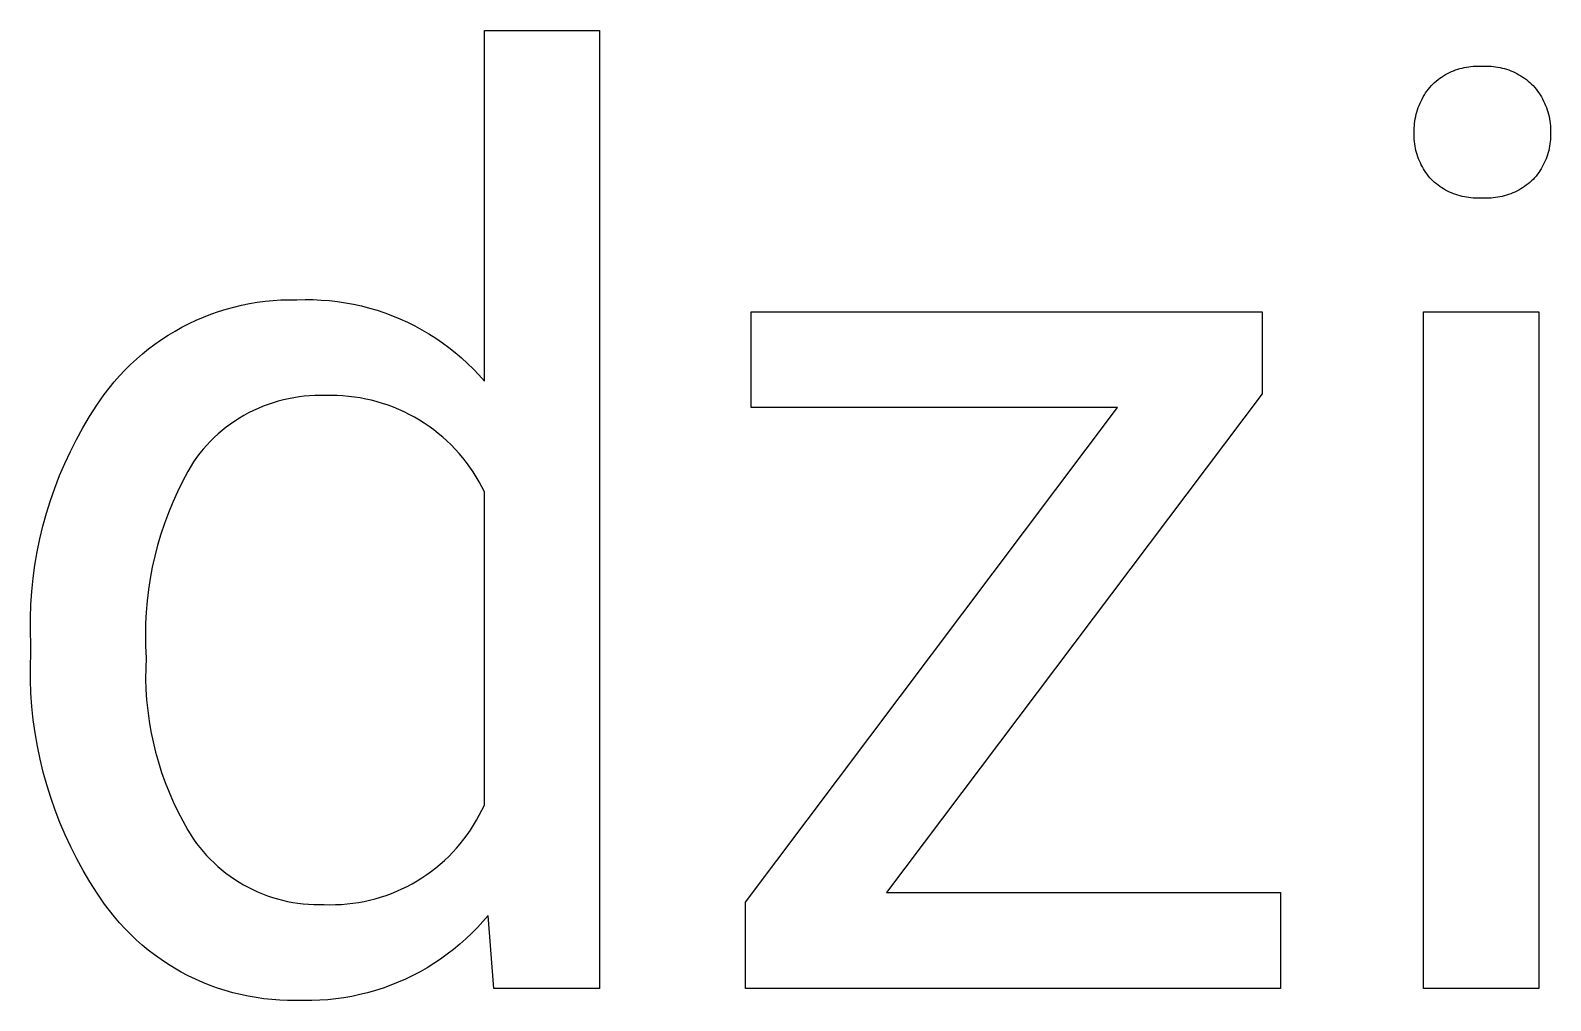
# Model space of a CAD drawing. Header units: millimetres. Extents: x 1102 to 5170, y 19 to 2862.
# Drawn here: x 3876.48 to 3921.93, y 199.08 to 228.1 of the extents above; entities that cross this region are included whole.
import ezdxf

# ---------------------------------------------------------------- set-up
doc = ezdxf.new("R2010")
doc.units = ezdxf.units.MM
doc.header["$MEASUREMENT"] = 0
doc.layers.add('Domyślny', color=7, linetype='Continuous', true_color=0x000000)

msp = doc.modelspace()

# ---------------------------------------------------------------- linework, layer by layer
at = {"layer": 'Domyślny'}
for p, q in [((3890.053, 217.612), (3890.053, 228.097)), ((3890.053, 228.097), (3893.5, 228.097)), ((3893.5, 228.097), (3893.5, 199.45)), ((3918.727, 226.74), (3918.784, 226.774)), ((3918.784, 226.774), (3918.843, 226.806)), ((3918.843, 226.806), (3918.903, 226.836)), ((3918.903, 226.836), (3918.964, 226.864)), ((3918.964, 226.864), (3919.025, 226.89)), ((3919.025, 226.89), (3919.088, 226.914)), ((3919.088, 226.914), (3919.151, 226.936)), ((3919.151, 226.936), (3919.216, 226.955)), ((3919.216, 226.955), (3919.28, 226.972)), ((3919.28, 226.972), (3919.346, 226.987)), ((3919.346, 226.987), (3919.412, 227)), ((3919.412, 227), (3919.478, 227.01)), ((3919.478, 227.01), (3919.544, 227.018)), ((3919.544, 227.018), (3919.611, 227.024)), ((3919.611, 227.024), (3919.678, 227.027)), ((3919.678, 227.027), (3919.745, 227.028)), ((3919.745, 227.028), (3919.812, 227.027)), ((3919.812, 227.027), (3919.879, 227.023)), ((3919.879, 227.023), (3919.946, 227.026)), ((3919.946, 227.026), (3920.014, 227.028)), ((3920.014, 227.028), (3920.081, 227.027)), ((3920.081, 227.027), (3920.148, 227.023)), ((3920.148, 227.023), (3920.215, 227.017)), ((3920.215, 227.017), (3920.282, 227.009)), ((3920.282, 227.009), (3920.349, 226.999)), ((3920.349, 226.999), (3920.415, 226.986)), ((3920.415, 226.986), (3920.48, 226.972)), ((3920.48, 226.972), (3920.546, 226.954)), ((3920.546, 226.954), (3920.61, 226.935)), ((3920.61, 226.935), (3920.674, 226.913)), ((3920.674, 226.913), (3920.737, 226.89)), ((3920.737, 226.89), (3920.799, 226.864)), ((3920.799, 226.864), (3920.86, 226.836)), ((3920.86, 226.836), (3920.92, 226.805)), ((3920.92, 226.805), (3920.979, 226.773)), ((3920.979, 226.773), (3921.037, 226.739)), ((3918.231, 226.282), (3918.273, 226.339)), ((3918.273, 226.339), (3918.316, 226.393)), ((3918.316, 226.393), (3918.362, 226.447)), ((3918.362, 226.447), (3918.409, 226.494)), ((3918.409, 226.494), (3918.458, 226.539)), ((3918.458, 226.539), (3918.509, 226.583)), ((3918.509, 226.583), (3918.561, 226.625)), ((3918.561, 226.625), (3918.615, 226.665)), ((3918.615, 226.665), (3918.67, 226.703)), ((3918.67, 226.703), (3918.727, 226.74)), ((3921.037, 226.739), (3921.094, 226.703)), ((3921.094, 226.703), (3921.149, 226.665)), ((3921.149, 226.665), (3921.204, 226.625)), ((3921.204, 226.625), (3921.256, 226.583)), ((3921.256, 226.583), (3921.307, 226.539)), ((3921.307, 226.539), (3921.357, 226.494)), ((3921.357, 226.494), (3921.405, 226.447)), ((3921.405, 226.447), (3921.451, 226.394)), ((3921.451, 226.394), (3921.495, 226.339)), ((3921.495, 226.339), (3921.538, 226.283)), ((3917.996, 225.854), (3918.024, 225.918)), ((3918.024, 225.918), (3918.053, 225.982)), ((3918.053, 225.982), (3918.084, 226.044)), ((3918.084, 226.044), (3918.118, 226.106)), ((3918.118, 226.106), (3918.154, 226.166)), ((3918.154, 226.166), (3918.191, 226.225)), ((3918.191, 226.225), (3918.231, 226.282)), ((3921.538, 226.283), (3921.578, 226.226)), ((3921.578, 226.226), (3921.616, 226.167)), ((3921.616, 226.167), (3921.652, 226.107)), ((3921.652, 226.107), (3921.686, 226.046)), ((3921.686, 226.046), (3921.718, 225.983)), ((3921.718, 225.983), (3921.748, 225.92)), ((3921.748, 225.92), (3921.776, 225.855)), ((3921.776, 225.855), (3921.801, 225.79)), ((3917.87, 225.382), (3917.881, 225.451)), ((3917.881, 225.451), (3917.894, 225.52)), ((3917.894, 225.52), (3917.91, 225.588)), ((3917.91, 225.588), (3917.928, 225.656)), ((3917.928, 225.656), (3917.949, 225.723)), ((3917.949, 225.723), (3917.971, 225.789)), ((3917.971, 225.789), (3917.996, 225.854)), ((3921.801, 225.79), (3921.824, 225.724)), ((3921.824, 225.724), (3921.845, 225.657)), ((3921.845, 225.657), (3921.863, 225.589)), ((3921.863, 225.589), (3921.88, 225.521)), ((3921.88, 225.521), (3921.893, 225.452)), ((3921.893, 225.452), (3921.905, 225.383)), ((3917.849, 225.104), (3917.85, 225.174)), ((3917.85, 225.034), (3917.849, 225.104)), ((3917.849, 224.968), (3917.85, 225.034)), ((3917.85, 224.901), (3917.849, 224.968)), ((3917.85, 225.174), (3917.855, 225.243)), ((3917.855, 225.243), (3917.861, 225.313)), ((3917.861, 225.313), (3917.87, 225.382)), ((3921.905, 225.383), (3921.914, 225.314)), ((3921.914, 225.314), (3921.92, 225.244)), ((3921.92, 225.244), (3921.925, 225.174)), ((3921.925, 225.174), (3921.926, 225.104)), ((3921.927, 224.967), (3921.925, 224.901)), ((3921.926, 225.104), (3921.926, 225.034)), ((3921.926, 225.034), (3921.927, 224.967)), ((3917.853, 224.835), (3917.85, 224.901)), ((3917.859, 224.769), (3917.853, 224.835)), ((3917.867, 224.704), (3917.859, 224.769)), ((3917.877, 224.638), (3917.867, 224.704)), ((3917.889, 224.573), (3917.877, 224.638)), ((3917.903, 224.509), (3917.889, 224.573)), ((3917.92, 224.445), (3917.903, 224.509)), ((3921.871, 224.508), (3921.854, 224.443)), ((3921.885, 224.572), (3921.871, 224.508)), ((3921.898, 224.637), (3921.885, 224.572)), ((3921.908, 224.703), (3921.898, 224.637)), ((3921.916, 224.769), (3921.908, 224.703)), ((3921.922, 224.835), (3921.916, 224.769)), ((3921.925, 224.901), (3921.922, 224.835)), ((3917.938, 224.381), (3917.92, 224.445)), ((3917.959, 224.318), (3917.938, 224.381)), ((3917.982, 224.256), (3917.959, 224.318)), ((3918.007, 224.195), (3917.982, 224.256)), ((3918.033, 224.135), (3918.007, 224.195)), ((3918.062, 224.075), (3918.033, 224.135)), ((3918.093, 224.017), (3918.062, 224.075)), ((3921.709, 224.074), (3921.677, 224.015)), ((3921.738, 224.133), (3921.709, 224.074)), ((3921.765, 224.194), (3921.738, 224.133)), ((3921.791, 224.255), (3921.765, 224.194)), ((3921.814, 224.317), (3921.791, 224.255)), ((3921.835, 224.38), (3921.814, 224.317)), ((3921.854, 224.443), (3921.835, 224.38)), ((3918.126, 223.959), (3918.093, 224.017)), ((3918.161, 223.903), (3918.126, 223.959)), ((3918.197, 223.848), (3918.161, 223.903)), ((3918.236, 223.794), (3918.197, 223.848)), ((3918.276, 223.741), (3918.236, 223.794)), ((3918.318, 223.69), (3918.276, 223.741)), ((3918.362, 223.641), (3918.318, 223.69)), ((3918.41, 223.595), (3918.362, 223.641)), ((3918.46, 223.55), (3918.41, 223.595)), ((3921.356, 223.595), (3921.306, 223.551)), ((3921.405, 223.641), (3921.356, 223.595)), ((3921.449, 223.69), (3921.405, 223.641)), ((3921.492, 223.741), (3921.449, 223.69)), ((3921.533, 223.793), (3921.492, 223.741)), ((3921.572, 223.847), (3921.533, 223.793)), ((3921.609, 223.902), (3921.572, 223.847)), ((3921.644, 223.958), (3921.609, 223.902)), ((3921.677, 224.015), (3921.644, 223.958)), ((3918.511, 223.508), (3918.46, 223.55)), ((3918.564, 223.467), (3918.511, 223.508)), ((3918.618, 223.428), (3918.564, 223.467)), ((3918.673, 223.391), (3918.618, 223.428)), ((3918.73, 223.356), (3918.673, 223.391)), ((3918.788, 223.323), (3918.73, 223.356)), ((3918.847, 223.292), (3918.788, 223.323)), ((3918.906, 223.262), (3918.847, 223.292)), ((3918.967, 223.235), (3918.906, 223.262)), ((3919.029, 223.21), (3918.967, 223.235)), ((3919.092, 223.187), (3919.029, 223.21)), ((3919.155, 223.166), (3919.092, 223.187)), ((3919.219, 223.148), (3919.155, 223.166)), ((3919.284, 223.131), (3919.219, 223.148)), ((3919.349, 223.117), (3919.284, 223.131)), ((3920.477, 223.132), (3920.412, 223.118)), ((3920.542, 223.149), (3920.477, 223.132)), ((3920.607, 223.167), (3920.542, 223.149)), ((3920.67, 223.188), (3920.607, 223.167)), ((3920.733, 223.211), (3920.67, 223.188)), ((3920.795, 223.236), (3920.733, 223.211)), ((3920.856, 223.263), (3920.795, 223.236)), ((3920.917, 223.292), (3920.856, 223.263)), ((3920.976, 223.323), (3920.917, 223.292)), ((3921.034, 223.357), (3920.976, 223.323)), ((3921.091, 223.392), (3921.034, 223.357)), ((3921.147, 223.429), (3921.091, 223.392)), ((3921.201, 223.468), (3921.147, 223.429)), ((3921.254, 223.508), (3921.201, 223.468)), ((3921.306, 223.551), (3921.254, 223.508)), ((3919.414, 223.105), (3919.349, 223.117)), ((3919.48, 223.095), (3919.414, 223.105)), ((3919.546, 223.088), (3919.48, 223.095)), ((3919.613, 223.082), (3919.546, 223.088)), ((3919.679, 223.079), (3919.613, 223.082)), ((3919.746, 223.079), (3919.679, 223.079)), ((3919.813, 223.08), (3919.746, 223.079)), ((3919.879, 223.084), (3919.813, 223.08)), ((3919.946, 223.08), (3919.879, 223.084)), ((3920.013, 223.079), (3919.946, 223.08)), ((3920.08, 223.08), (3920.013, 223.079)), ((3920.147, 223.083), (3920.08, 223.08)), ((3920.213, 223.088), (3920.147, 223.083)), ((3920.28, 223.096), (3920.213, 223.088)), ((3920.346, 223.106), (3920.28, 223.096)), ((3920.412, 223.118), (3920.346, 223.106)), ((3883.028, 219.927), (3883.263, 219.966)), ((3883.263, 219.966), (3883.499, 219.997)), ((3883.499, 219.997), (3883.736, 220.02)), ((3883.736, 220.02), (3883.973, 220.035)), ((3883.973, 220.035), (3884.211, 220.042)), ((3884.211, 220.042), (3884.449, 220.04)), ((3884.449, 220.04), (3884.692, 220.047)), ((3884.692, 220.047), (3884.936, 220.045)), ((3884.936, 220.045), (3885.178, 220.034)), ((3885.178, 220.034), (3885.421, 220.015)), ((3885.421, 220.015), (3885.662, 219.988)), ((3885.662, 219.988), (3885.903, 219.952)), ((3885.903, 219.952), (3886.142, 219.908)), ((3881.441, 219.431), (3881.66, 219.525)), ((3881.66, 219.525), (3881.881, 219.612)), ((3881.881, 219.612), (3882.106, 219.69)), ((3882.106, 219.69), (3882.333, 219.761)), ((3882.333, 219.761), (3882.563, 219.824)), ((3882.563, 219.824), (3882.795, 219.879)), ((3882.795, 219.879), (3883.028, 219.927)), ((3886.142, 219.908), (3886.379, 219.856)), ((3886.379, 219.856), (3886.615, 219.795)), ((3886.615, 219.795), (3886.848, 219.726)), ((3886.848, 219.726), (3887.078, 219.649)), ((3887.078, 219.649), (3887.306, 219.564)), ((3887.306, 219.564), (3887.531, 219.472)), ((3898.032, 216.817), (3898.032, 219.682)), ((3898.032, 219.682), (3913.301, 219.682)), ((3913.301, 219.682), (3913.301, 217.229)), ((3918.129, 199.45), (3918.129, 219.682)), ((3918.129, 219.682), (3921.576, 219.682)), ((3921.576, 219.682), (3921.576, 199.45)), ((3880.602, 218.983), (3880.806, 219.106)), ((3880.806, 219.106), (3881.014, 219.222)), ((3881.014, 219.222), (3881.225, 219.33)), ((3881.225, 219.33), (3881.441, 219.431)), ((3887.531, 219.472), (3887.752, 219.371)), ((3887.752, 219.371), (3887.97, 219.263)), ((3887.97, 219.263), (3888.184, 219.147)), ((3888.184, 219.147), (3888.393, 219.024)), ((3880.017, 218.573), (3880.207, 218.716)), ((3880.207, 218.716), (3880.402, 218.853)), ((3880.402, 218.853), (3880.602, 218.983)), ((3888.393, 219.024), (3888.599, 218.894)), ((3888.599, 218.894), (3888.799, 218.756)), ((3888.799, 218.756), (3888.995, 218.612)), ((3888.995, 218.612), (3889.185, 218.461)), ((3879.477, 218.106), (3879.652, 218.268)), ((3879.652, 218.268), (3879.832, 218.424)), ((3879.832, 218.424), (3880.017, 218.573)), ((3889.185, 218.461), (3889.371, 218.304)), ((3889.371, 218.304), (3889.55, 218.14)), ((3889.55, 218.14), (3889.724, 217.97)), ((3878.988, 217.585), (3879.145, 217.764)), ((3879.145, 217.764), (3879.308, 217.938)), ((3879.308, 217.938), (3879.477, 218.106)), ((3889.724, 217.97), (3889.891, 217.794)), ((3889.891, 217.794), (3890.053, 217.612)), ((3878.693, 217.212), (3878.838, 217.401)), ((3878.838, 217.401), (3878.988, 217.585)), ((3913.301, 217.229), (3902.071, 202.315)), ((3878.253, 216.551), (3878.468, 216.885)), ((3878.468, 216.885), (3878.693, 217.212)), ((3883.293, 216.795), (3883.149, 216.728)), ((3883.44, 216.856), (3883.293, 216.795)), ((3883.589, 216.912), (3883.44, 216.856)), ((3883.739, 216.963), (3883.589, 216.912)), ((3883.891, 217.008), (3883.739, 216.963)), ((3884.045, 217.049), (3883.891, 217.008)), ((3884.2, 217.083), (3884.045, 217.049)), ((3884.356, 217.113), (3884.2, 217.083)), ((3884.513, 217.137), (3884.356, 217.113)), ((3884.671, 217.156), (3884.513, 217.137)), ((3884.829, 217.169), (3884.671, 217.156)), ((3884.988, 217.177), (3884.829, 217.169)), ((3885.147, 217.179), (3884.988, 217.177)), ((3885.305, 217.175), (3885.147, 217.179)), ((3885.478, 217.179), (3885.305, 217.175)), ((3885.651, 217.176), (3885.478, 217.179)), ((3885.824, 217.167), (3885.651, 217.176)), ((3885.996, 217.153), (3885.824, 217.167)), ((3886.168, 217.133), (3885.996, 217.153)), ((3886.339, 217.106), (3886.168, 217.133)), ((3886.509, 217.074), (3886.339, 217.106)), ((3886.678, 217.037), (3886.509, 217.074)), ((3886.845, 216.993), (3886.678, 217.037)), ((3887.011, 216.944), (3886.845, 216.993)), ((3887.175, 216.889), (3887.011, 216.944)), ((3887.337, 216.828), (3887.175, 216.889)), ((3887.496, 216.762), (3887.337, 216.828)), ((3897.864, 202.029), (3908.981, 216.817)), ((3908.981, 216.817), (3898.032, 216.817)), ((3878.05, 216.21), (3878.253, 216.551)), ((3882.466, 216.325), (3882.338, 216.23)), ((3882.597, 216.415), (3882.466, 216.325)), ((3882.731, 216.5), (3882.597, 216.415)), ((3882.868, 216.581), (3882.731, 216.5)), ((3883.007, 216.657), (3882.868, 216.581)), ((3883.149, 216.728), (3883.007, 216.657)), ((3887.654, 216.691), (3887.496, 216.762)), ((3887.809, 216.614), (3887.654, 216.691)), ((3887.961, 216.532), (3887.809, 216.614)), ((3888.11, 216.445), (3887.961, 216.532)), ((3888.257, 216.353), (3888.11, 216.445)), ((3888.4, 216.256), (3888.257, 216.353)), ((3877.679, 215.508), (3877.859, 215.862)), ((3877.859, 215.862), (3878.05, 216.21)), ((3881.976, 215.921), (3881.863, 215.809)), ((3882.093, 216.028), (3881.976, 215.921)), ((3882.214, 216.131), (3882.093, 216.028)), ((3882.338, 216.23), (3882.214, 216.131)), ((3888.539, 216.154), (3888.4, 216.256)), ((3888.675, 216.047), (3888.539, 216.154)), ((3888.808, 215.936), (3888.675, 216.047)), ((3888.936, 215.82), (3888.808, 215.936)), ((3877.511, 215.148), (3877.679, 215.508)), ((3881.547, 215.453), (3881.45, 215.327)), ((3881.648, 215.575), (3881.547, 215.453)), ((3881.754, 215.694), (3881.648, 215.575)), ((3881.863, 215.809), (3881.754, 215.694)), ((3889.06, 215.7), (3888.936, 215.82)), ((3889.181, 215.575), (3889.06, 215.7)), ((3889.297, 215.447), (3889.181, 215.575)), ((3889.408, 215.315), (3889.297, 215.447)), ((3877.355, 214.783), (3877.511, 215.148)), ((3881.358, 215.197), (3881.188, 214.903)), ((3881.45, 215.327), (3881.358, 215.197)), ((3889.515, 215.179), (3889.408, 215.315)), ((3889.617, 215.039), (3889.515, 215.179)), ((3889.714, 214.896), (3889.617, 215.039)), ((3877.212, 214.412), (3877.355, 214.783)), ((3881.027, 214.603), (3880.877, 214.298)), ((3881.188, 214.903), (3881.027, 214.603)), ((3889.807, 214.75), (3889.714, 214.896)), ((3889.894, 214.601), (3889.807, 214.75)), ((3889.976, 214.449), (3889.894, 214.601)), ((3877.081, 214.038), (3877.212, 214.412)), ((3880.877, 214.298), (3880.737, 213.988)), ((3890.053, 214.294), (3889.976, 214.449)), ((3890.053, 204.933), (3890.053, 214.294)), ((3876.857, 213.276), (3876.963, 213.659)), ((3876.963, 213.659), (3877.081, 214.038)), ((3880.608, 213.674), (3880.49, 213.355)), ((3880.737, 213.988), (3880.608, 213.674)), ((3876.764, 212.89), (3876.857, 213.276)), ((3880.49, 213.355), (3880.382, 213.032)), ((3876.685, 212.501), (3876.764, 212.89)), ((3880.286, 212.706), (3880.2, 212.377)), ((3880.382, 213.032), (3880.286, 212.706)), ((3876.618, 212.109), (3876.685, 212.501)), ((3880.2, 212.377), (3880.126, 212.045)), ((3876.565, 211.716), (3876.618, 212.109)), ((3880.126, 212.045), (3880.063, 211.711)), ((3876.497, 210.925), (3876.524, 211.321)), ((3876.524, 211.321), (3876.565, 211.716)), ((3880.012, 211.375), (3879.971, 211.037)), ((3880.063, 211.711), (3880.012, 211.375)), ((3876.483, 210.528), (3876.497, 210.925)), ((3879.971, 211.037), (3879.943, 210.699)), ((3876.483, 210.131), (3876.483, 210.528)), ((3879.943, 210.699), (3879.925, 210.359)), ((3876.496, 209.734), (3876.483, 210.131)), ((3879.925, 210.359), (3879.919, 210.019)), ((3879.919, 210.019), (3879.925, 209.679)), ((3876.496, 209.474), (3876.496, 209.734)), ((3879.925, 209.679), (3879.943, 209.339)), ((3876.484, 209.075), (3876.496, 209.474)), ((3876.485, 208.677), (3876.484, 209.075)), ((3879.943, 209.339), (3879.93, 209.023)), ((3876.5, 208.279), (3876.485, 208.677)), ((3879.93, 209.023), (3879.928, 208.707)), ((3879.928, 208.707), (3879.938, 208.39)), ((3876.528, 207.881), (3876.5, 208.279)), ((3879.938, 208.39), (3879.958, 208.074)), ((3876.569, 207.485), (3876.528, 207.881)), ((3879.958, 208.074), (3879.989, 207.759)), ((3879.989, 207.759), (3880.031, 207.445)), ((3876.623, 207.09), (3876.569, 207.485)), ((3880.031, 207.445), (3880.084, 207.133)), ((3876.691, 206.697), (3876.623, 207.09)), ((3880.084, 207.133), (3880.148, 206.823)), ((3880.148, 206.823), (3880.223, 206.516)), ((3876.771, 206.307), (3876.691, 206.697)), ((3880.223, 206.516), (3880.308, 206.211)), ((3876.864, 205.92), (3876.771, 206.307)), ((3876.97, 205.536), (3876.864, 205.92)), ((3880.308, 206.211), (3880.404, 205.909)), ((3880.404, 205.909), (3880.51, 205.611)), ((3877.089, 205.155), (3876.97, 205.536)), ((3880.51, 205.611), (3880.627, 205.316)), ((3877.22, 204.779), (3877.089, 205.155)), ((3880.627, 205.316), (3880.753, 205.026)), ((3880.753, 205.026), (3880.89, 204.741)), ((3877.364, 204.407), (3877.22, 204.779)), ((3880.89, 204.741), (3881.036, 204.46)), ((3889.821, 204.476), (3889.903, 204.626)), ((3889.903, 204.626), (3889.981, 204.778)), ((3889.981, 204.778), (3890.053, 204.933)), ((3877.52, 204.041), (3877.364, 204.407)), ((3881.036, 204.46), (3881.192, 204.185)), ((3881.192, 204.185), (3881.358, 203.915)), ((3889.441, 203.908), (3889.544, 204.045)), ((3889.544, 204.045), (3889.641, 204.185)), ((3889.641, 204.185), (3889.733, 204.329)), ((3889.733, 204.329), (3889.821, 204.476)), ((3877.688, 203.68), (3877.52, 204.041)), ((3877.868, 203.324), (3877.688, 203.68)), ((3881.358, 203.915), (3881.45, 203.787)), ((3881.45, 203.787), (3881.546, 203.663)), ((3881.546, 203.663), (3881.646, 203.542)), ((3889.108, 203.518), (3889.224, 203.644)), ((3889.224, 203.644), (3889.335, 203.774)), ((3889.335, 203.774), (3889.441, 203.908)), ((3878.06, 202.975), (3877.868, 203.324)), ((3881.646, 203.542), (3881.751, 203.424)), ((3881.751, 203.424), (3881.859, 203.311)), ((3881.859, 203.311), (3881.972, 203.201)), ((3881.972, 203.201), (3882.088, 203.094)), ((3888.605, 203.055), (3888.737, 203.164)), ((3888.737, 203.164), (3888.864, 203.278)), ((3888.864, 203.278), (3888.988, 203.396)), ((3888.988, 203.396), (3889.108, 203.518)), ((3878.263, 202.632), (3878.06, 202.975)), ((3882.088, 203.094), (3882.207, 202.993)), ((3882.207, 202.993), (3882.33, 202.895)), ((3882.33, 202.895), (3882.457, 202.801)), ((3882.457, 202.801), (3882.586, 202.712)), ((3882.586, 202.712), (3882.719, 202.628)), ((3888.044, 202.665), (3888.189, 202.755)), ((3888.189, 202.755), (3888.331, 202.851)), ((3888.331, 202.851), (3888.47, 202.951)), ((3888.47, 202.951), (3888.605, 203.055)), ((3878.478, 202.296), (3878.263, 202.632)), ((3878.703, 201.968), (3878.478, 202.296)), ((3882.719, 202.628), (3882.854, 202.548)), ((3882.854, 202.548), (3882.992, 202.472)), ((3882.992, 202.472), (3883.133, 202.402)), ((3883.133, 202.402), (3883.276, 202.336)), ((3883.276, 202.336), (3883.421, 202.276)), ((3883.421, 202.276), (3883.568, 202.22)), ((3886.953, 202.178), (3887.116, 202.232)), ((3887.116, 202.232), (3887.276, 202.291)), ((3887.276, 202.291), (3887.435, 202.355)), ((3887.435, 202.355), (3887.591, 202.425)), ((3887.591, 202.425), (3887.745, 202.5)), ((3887.745, 202.5), (3887.896, 202.58)), ((3887.896, 202.58), (3888.044, 202.665)), ((3902.071, 202.315), (3913.857, 202.315)), ((3913.857, 202.315), (3913.857, 199.45)), ((3878.845, 201.777), (3878.703, 201.968)), ((3878.992, 201.591), (3878.845, 201.777)), ((3883.568, 202.22), (3883.717, 202.17)), ((3883.717, 202.17), (3883.867, 202.125)), ((3883.867, 202.125), (3884.019, 202.085)), ((3884.019, 202.085), (3884.172, 202.05)), ((3884.172, 202.05), (3884.327, 202.02)), ((3884.327, 202.02), (3884.482, 201.996)), ((3884.482, 201.996), (3884.638, 201.978)), ((3884.638, 201.978), (3884.795, 201.964)), ((3884.795, 201.964), (3884.952, 201.956)), ((3884.952, 201.956), (3885.109, 201.954)), ((3885.109, 201.954), (3885.266, 201.957)), ((3885.266, 201.957), (3885.437, 201.953)), ((3885.437, 201.953), (3885.608, 201.955)), ((3885.608, 201.955), (3885.779, 201.962)), ((3885.779, 201.962), (3885.949, 201.976)), ((3885.949, 201.976), (3886.119, 201.995)), ((3886.119, 201.995), (3886.288, 202.021)), ((3886.288, 202.021), (3886.457, 202.051)), ((3886.457, 202.051), (3886.624, 202.088)), ((3886.624, 202.088), (3886.789, 202.13)), ((3886.789, 202.13), (3886.953, 202.178)), ((3897.864, 199.45), (3897.864, 202.029)), ((3879.147, 201.411), (3878.992, 201.591)), ((3879.307, 201.236), (3879.147, 201.411)), ((3890.008, 201.448), (3889.845, 201.27)), ((3890.165, 201.632), (3890.008, 201.448)), ((3890.333, 199.45), (3890.165, 201.632)), ((3879.473, 201.067), (3879.307, 201.236)), ((3879.645, 200.903), (3879.473, 201.067)), ((3879.823, 200.745), (3879.645, 200.903)), ((3889.501, 200.931), (3889.32, 200.771)), ((3889.676, 201.098), (3889.501, 200.931)), ((3889.845, 201.27), (3889.676, 201.098)), ((3880.006, 200.594), (3879.823, 200.745)), ((3880.194, 200.449), (3880.006, 200.594)), ((3880.387, 200.311), (3880.194, 200.449)), ((3888.942, 200.469), (3888.746, 200.328)), ((3889.134, 200.617), (3888.942, 200.469)), ((3889.32, 200.771), (3889.134, 200.617)), ((3880.584, 200.179), (3880.387, 200.311)), ((3880.786, 200.055), (3880.584, 200.179)), ((3880.992, 199.937), (3880.786, 200.055)), ((3888.34, 200.067), (3888.13, 199.947)), ((3888.545, 200.194), (3888.34, 200.067)), ((3888.746, 200.328), (3888.545, 200.194)), ((3881.202, 199.827), (3880.992, 199.937)), ((3881.416, 199.723), (3881.202, 199.827)), ((3881.633, 199.628), (3881.416, 199.723)), ((3881.854, 199.54), (3881.633, 199.628)), ((3882.077, 199.459), (3881.854, 199.54)), ((3887.253, 199.542), (3887.026, 199.46)), ((3887.478, 199.632), (3887.253, 199.542)), ((3887.699, 199.73), (3887.478, 199.632)), ((3887.916, 199.835), (3887.699, 199.73)), ((3888.13, 199.947), (3887.916, 199.835)), ((3882.303, 199.386), (3882.077, 199.459)), ((3882.531, 199.321), (3882.303, 199.386)), ((3882.762, 199.264), (3882.531, 199.321)), ((3882.994, 199.215), (3882.762, 199.264)), ((3883.228, 199.175), (3882.994, 199.215)), ((3883.463, 199.142), (3883.228, 199.175)), ((3883.699, 199.117), (3883.463, 199.142)), ((3883.936, 199.1), (3883.699, 199.117)), ((3884.173, 199.092), (3883.936, 199.1)), ((3884.41, 199.092), (3884.173, 199.092)), ((3884.652, 199.084), (3884.41, 199.092)), ((3884.893, 199.085), (3884.652, 199.084)), ((3885.135, 199.093), (3884.893, 199.085)), ((3885.376, 199.11), (3885.135, 199.093)), ((3885.616, 199.136), (3885.376, 199.11)), ((3885.855, 199.17), (3885.616, 199.136)), ((3886.093, 199.211), (3885.855, 199.17)), ((3886.329, 199.262), (3886.093, 199.211)), ((3886.564, 199.32), (3886.329, 199.262)), ((3886.796, 199.386), (3886.564, 199.32)), ((3887.026, 199.46), (3886.796, 199.386)), ((3893.5, 199.45), (3890.333, 199.45)), ((3913.857, 199.45), (3897.864, 199.45)), ((3921.576, 199.45), (3918.129, 199.45))]:
    msp.add_line(p, q, dxfattribs=at)

doc.saveas('drawing.dxf')
